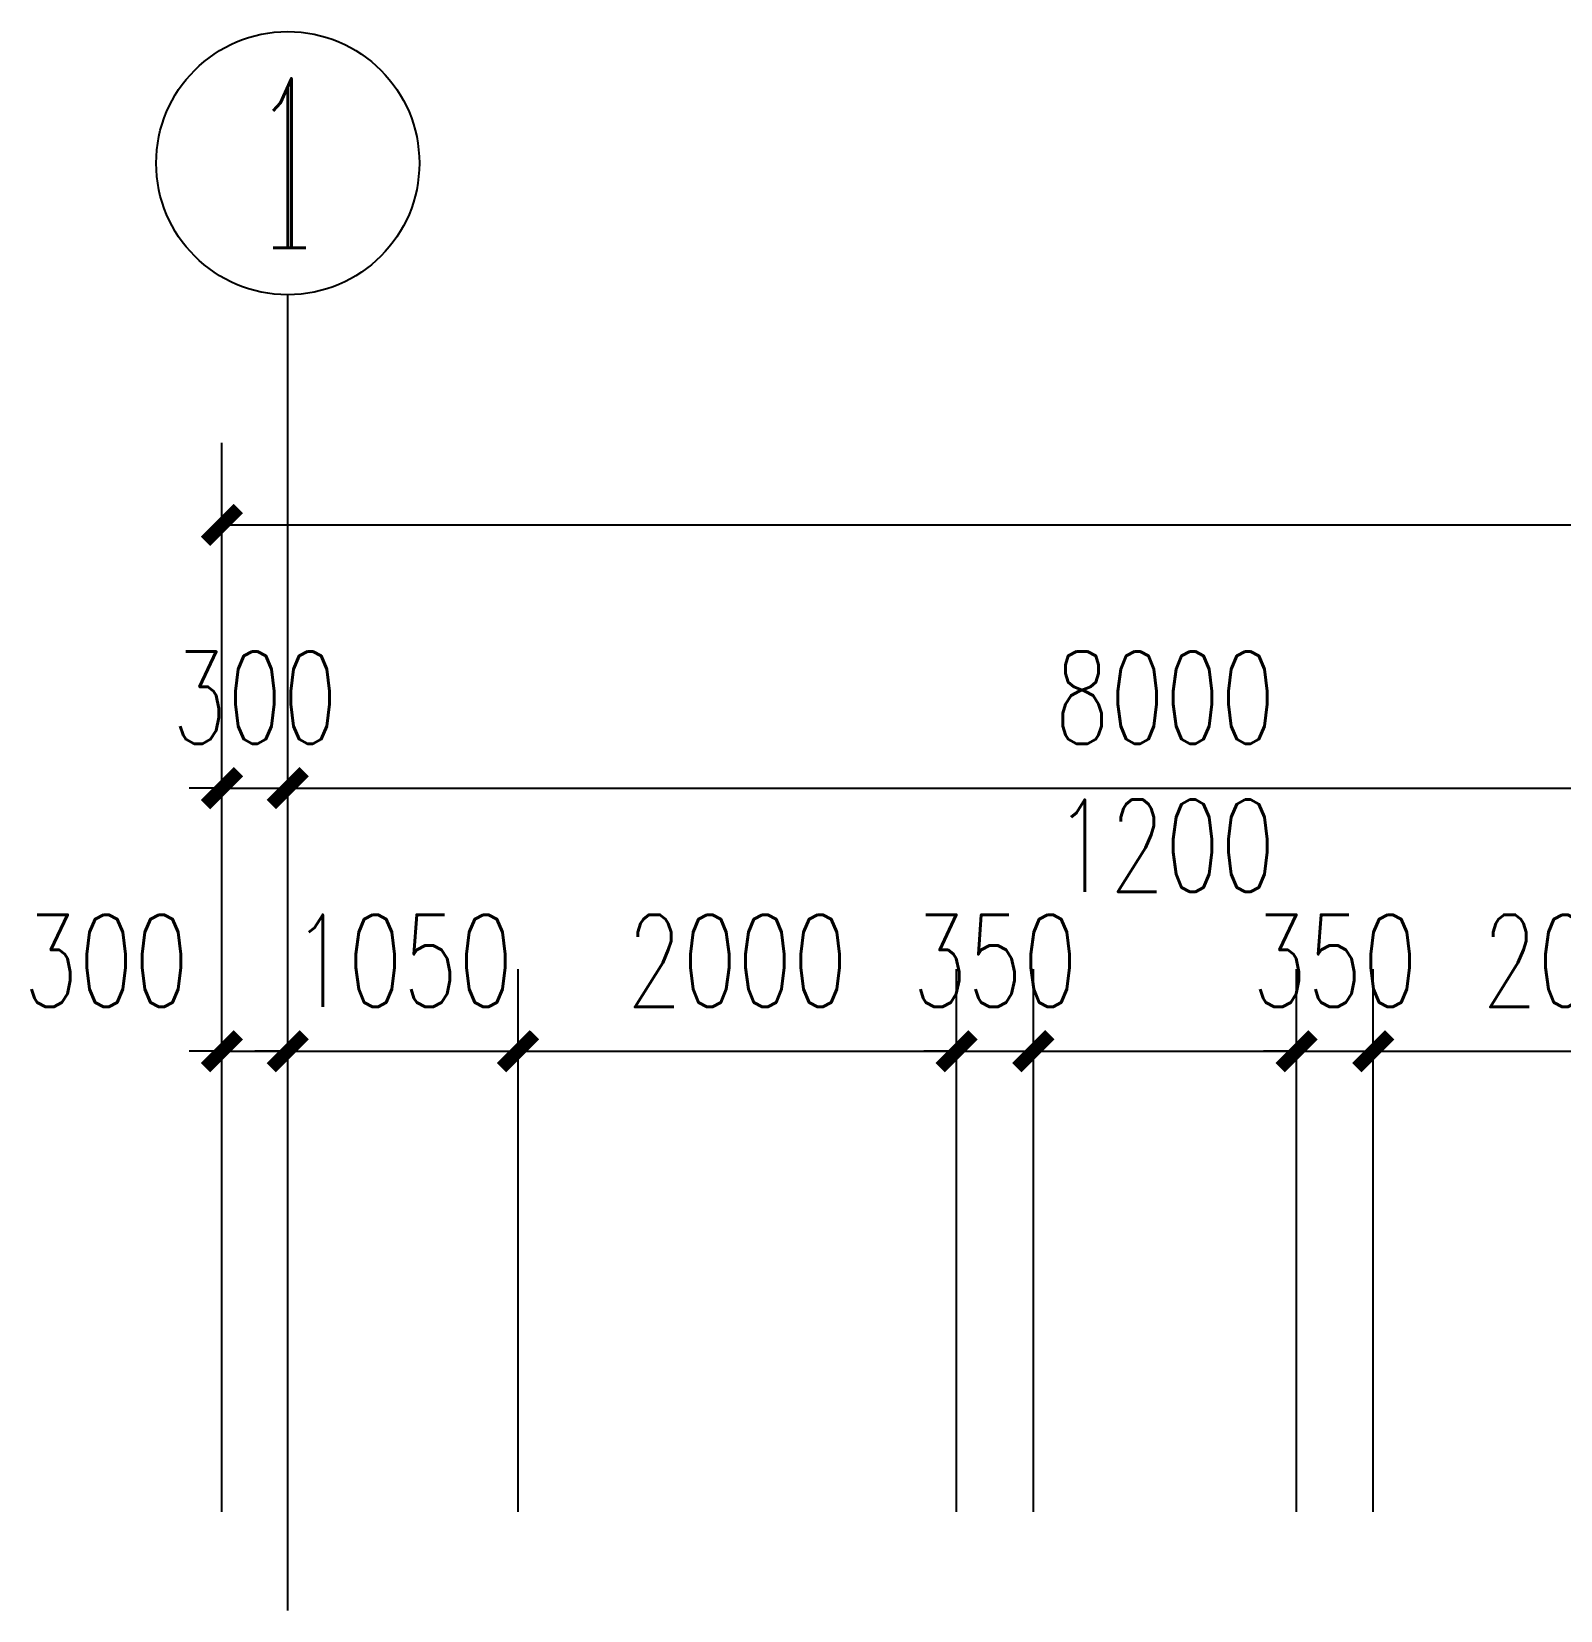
# Model space of a CAD drawing. Extents: x 0 to 2972856, y -1269770 to 0.
# Drawn here: x 2673988 to 2680959, y -1151346 to -1144146 of the extents above; entities that cross this region are included whole.
import ezdxf
from ezdxf.enums import TextEntityAlignment as Align

# ---------------------------------------------------------------- set-up
doc = ezdxf.new("R2010")
doc.units = 0
doc.header["$LTSCALE"] = 1000
doc.header["$PDSIZE"] = 50
doc.layers.add('1-建筑底图', color=8, linetype='Continuous')
doc.layers.add('AXIS_TEXT', color=7, linetype='Continuous')
doc.styles.add('_TCH_AXIS', font='COMPLEX', dxfattribs={"bigfont": 'GBCBIG'})
doc.styles.add('A_DIM_T3', font='SIMPLEX', dxfattribs={"width": 0.7, "bigfont": 'HZ'})
doc.styles.add('COMPLEX', font='COMPLEX')
doc.dimstyles.new('_TCH_ARCH&&150', dxfattribs={"dimtxt": 420, "dimasz": 150, "dimexe": 375, "dimexo": 450, "dimgap": 202.5, "dimtad": 1, "dimdec": 0, "dimzin": 0, "dimdsep": 46, "dimtxsty": 'A_DIM_T3', "dimblk": 'ARCHTICK', "dimcen": 0.09, "dimclrt": 7, "dimazin": 2, "dimtfac": 1, "dimtdec": 0, "dimtix": 1, "dimtmove": 2, "dimatfit": 3, "dimfxl": 150, "dimtolj": 1, "dimtzin": 0, "dimarcsym": 0})

# ---------------------------------------------------------------- blocks, each defined once
blk = doc.blocks.new('_ArchTick')
at = {"color": 0, "linetype": 'ByBlock', "const_width": 0.4}
blk.add_lwpolyline([(-0.5, -0.5), (0.5, 0.5)], dxfattribs=at)
blk = doc.blocks.new('*D1143')
at = {"layer": '1-建筑底图', "color": 0, "lineweight": -2, "transparency": 16777216}
for p, q in [((2060076.6, -1145125.4), (2060076.6, -1140250.4)), ((2167276.6, -1145125.4), (2167276.6, -1140250.4)), ((2060076.6, -1140625.4), (2167276.6, -1140625.4))]:
    blk.add_line(p, q, dxfattribs=at)
at = {"layer": 'Defpoints', "color": 0, "transparency": 16777216}
for p in [(2167276.6, -1140625.4), (2060076.6, -1145575.4), (2167276.6, -1145575.4)]:
    blk.add_point(p, dxfattribs=at)
at = {"layer": '1-建筑底图', "color": 0, "lineweight": -2, "transparency": 16777216, "xscale": 150, "yscale": 150, "zscale": 150, "rotation": 180}
blk.add_blockref('_ArchTick', (2060076.6, -1140625.4), dxfattribs=at)
at = {"layer": '1-建筑底图', "color": 0, "lineweight": -2, "transparency": 16777216, "xscale": 150, "yscale": 150, "zscale": 150}
blk.add_blockref('_ArchTick', (2167276.6, -1140625.4), dxfattribs=at)
at = {"layer": '1-建筑底图', "color": 7, "transparency": 16777216, "insert": (2113676.6, -1140212.9), "char_height": 420, "attachment_point": 5, "style": 'A_DIM_T3'}
blk.add_mtext('\\A1;107200', dxfattribs=at)
blk = doc.blocks.new('*D1144')
at = {"layer": '1-建筑底图', "color": 0, "lineweight": -2, "transparency": 16777216}
for p, q in [((2060076.6, -1145125.4), (2060076.6, -1141450.4)), ((2060376.6, -1145125.4), (2060376.6, -1141450.4)), ((2060076.6, -1141825.4), (2059926.6, -1141825.4)), ((2060076.6, -1141825.4), (2060376.6, -1141825.4)), ((2060376.6, -1141825.4), (2060526.6, -1141825.4))]:
    blk.add_line(p, q, dxfattribs=at)
at = {"layer": 'Defpoints', "color": 0, "transparency": 16777216}
for p in [(2060376.6, -1141825.4), (2060076.6, -1145575.4), (2060376.6, -1145575.4)]:
    blk.add_point(p, dxfattribs=at)
at = {"layer": '1-建筑底图', "color": 0, "lineweight": -2, "transparency": 16777216, "xscale": 150, "yscale": 150, "zscale": 150}
blk.add_blockref('_ArchTick', (2060076.6, -1141825.4), dxfattribs=at)
at = {"layer": '1-建筑底图', "color": 0, "lineweight": -2, "transparency": 16777216, "xscale": 150, "yscale": 150, "zscale": 150, "rotation": 180}
blk.add_blockref('_ArchTick', (2060376.6, -1141825.4), dxfattribs=at)
at = {"layer": '1-建筑底图', "color": 7, "transparency": 16777216, "insert": (2060226.6, -1141412.9), "char_height": 420, "attachment_point": 5, "style": 'A_DIM_T3'}
blk.add_mtext('\\A1;300', dxfattribs=at)
blk = doc.blocks.new('*D1145')
at = {"layer": '1-建筑底图', "color": 0, "lineweight": -2, "transparency": 16777216}
for p, q in [((2060376.6, -1145125.4), (2060376.6, -1141450.4)), ((2068376.6, -1145125.4), (2068376.6, -1141450.4)), ((2060376.6, -1141825.4), (2068376.6, -1141825.4))]:
    blk.add_line(p, q, dxfattribs=at)
at = {"layer": 'Defpoints', "color": 0, "transparency": 16777216}
for p in [(2068376.6, -1141825.4), (2060376.6, -1145575.4), (2068376.6, -1145575.4)]:
    blk.add_point(p, dxfattribs=at)
at = {"layer": '1-建筑底图', "color": 0, "lineweight": -2, "transparency": 16777216, "xscale": 150, "yscale": 150, "zscale": 150, "rotation": 180}
blk.add_blockref('_ArchTick', (2060376.6, -1141825.4), dxfattribs=at)
at = {"layer": '1-建筑底图', "color": 0, "lineweight": -2, "transparency": 16777216, "xscale": 150, "yscale": 150, "zscale": 150}
blk.add_blockref('_ArchTick', (2068376.6, -1141825.4), dxfattribs=at)
at = {"layer": '1-建筑底图', "color": 7, "transparency": 16777216, "insert": (2064376.6, -1141412.9), "char_height": 420, "attachment_point": 5, "style": 'A_DIM_T3'}
blk.add_mtext('\\A1;8000', dxfattribs=at)
blk = doc.blocks.new('*D1268')
at = {"layer": '1-建筑底图', "color": 0, "lineweight": -2, "transparency": 16777216}
for p, q in [((2065326.6, -1145125.4), (2065326.6, -1142650.4)), ((2067326.6, -1145125.4), (2067326.6, -1142650.4)), ((2065326.6, -1143025.4), (2067326.6, -1143025.4))]:
    blk.add_line(p, q, dxfattribs=at)
at = {"layer": 'Defpoints', "color": 0, "transparency": 16777216}
for p in [(2067326.6, -1143025.4), (2065326.6, -1145575.4), (2067326.6, -1145575.4)]:
    blk.add_point(p, dxfattribs=at)
at = {"layer": '1-建筑底图', "color": 0, "lineweight": -2, "transparency": 16777216, "xscale": 150, "yscale": 150, "zscale": 150, "rotation": 180}
blk.add_blockref('_ArchTick', (2065326.6, -1143025.4), dxfattribs=at)
at = {"layer": '1-建筑底图', "color": 0, "lineweight": -2, "transparency": 16777216, "xscale": 150, "yscale": 150, "zscale": 150}
blk.add_blockref('_ArchTick', (2067326.6, -1143025.4), dxfattribs=at)
at = {"layer": '1-建筑底图', "color": 7, "transparency": 16777216, "insert": (2066326.6, -1142612.9), "char_height": 420, "attachment_point": 5, "style": 'A_DIM_T3'}
blk.add_mtext('\\A1;2000', dxfattribs=at)
blk = doc.blocks.new('*D1269')
at = {"layer": '1-建筑底图', "color": 0, "lineweight": -2, "transparency": 16777216}
for p, q in [((2064976.6, -1145125.4), (2064976.6, -1142650.4)), ((2065326.6, -1145125.4), (2065326.6, -1142650.4)), ((2064976.6, -1143025.4), (2064826.6, -1143025.4)), ((2064976.6, -1143025.4), (2065326.6, -1143025.4)), ((2065326.6, -1143025.4), (2065476.6, -1143025.4))]:
    blk.add_line(p, q, dxfattribs=at)
at = {"layer": 'Defpoints', "color": 0, "transparency": 16777216}
for p in [(2065326.6, -1143025.4), (2064976.6, -1145575.4), (2065326.6, -1145575.4)]:
    blk.add_point(p, dxfattribs=at)
at = {"layer": '1-建筑底图', "color": 0, "lineweight": -2, "transparency": 16777216, "xscale": 150, "yscale": 150, "zscale": 150}
blk.add_blockref('_ArchTick', (2064976.6, -1143025.4), dxfattribs=at)
at = {"layer": '1-建筑底图', "color": 0, "lineweight": -2, "transparency": 16777216, "xscale": 150, "yscale": 150, "zscale": 150, "rotation": 180}
blk.add_blockref('_ArchTick', (2065326.6, -1143025.4), dxfattribs=at)
at = {"layer": '1-建筑底图', "color": 7, "transparency": 16777216, "insert": (2065151.6, -1142612.9), "char_height": 420, "attachment_point": 5, "style": 'A_DIM_T3'}
blk.add_mtext('\\A1;350', dxfattribs=at)
blk = doc.blocks.new('*D1270')
at = {"layer": '1-建筑底图', "color": 0, "lineweight": -2, "transparency": 16777216}
for p, q in [((2063776.6, -1145125.4), (2063776.6, -1142650.4)), ((2064976.6, -1145125.4), (2064976.6, -1142650.4)), ((2063776.6, -1143025.4), (2064976.6, -1143025.4))]:
    blk.add_line(p, q, dxfattribs=at)
at = {"layer": 'Defpoints', "color": 0, "transparency": 16777216}
for p in [(2064976.6, -1143025.4), (2063776.6, -1145575.4), (2064976.6, -1145575.4)]:
    blk.add_point(p, dxfattribs=at)
at = {"layer": '1-建筑底图', "color": 0, "lineweight": -2, "transparency": 16777216, "xscale": 150, "yscale": 150, "zscale": 150, "rotation": 180}
blk.add_blockref('_ArchTick', (2063776.6, -1143025.4), dxfattribs=at)
at = {"layer": '1-建筑底图', "color": 0, "lineweight": -2, "transparency": 16777216, "xscale": 150, "yscale": 150, "zscale": 150}
blk.add_blockref('_ArchTick', (2064976.6, -1143025.4), dxfattribs=at)
at = {"layer": '1-建筑底图', "color": 7, "transparency": 16777216, "insert": (2064376.6, -1142087.9), "char_height": 420, "attachment_point": 5, "style": 'A_DIM_T3'}
blk.add_mtext('\\A1;1200', dxfattribs=at)
blk = doc.blocks.new('*D1271')
at = {"layer": '1-建筑底图', "color": 0, "lineweight": -2, "transparency": 16777216}
for p, q in [((2063426.6, -1145125.4), (2063426.6, -1142650.4)), ((2063776.6, -1145125.4), (2063776.6, -1142650.4)), ((2063426.6, -1143025.4), (2063276.6, -1143025.4)), ((2063426.6, -1143025.4), (2063776.6, -1143025.4)), ((2063776.6, -1143025.4), (2063926.6, -1143025.4))]:
    blk.add_line(p, q, dxfattribs=at)
at = {"layer": 'Defpoints', "color": 0, "transparency": 16777216}
for p in [(2063776.6, -1143025.4), (2063426.6, -1145575.4), (2063776.6, -1145575.4)]:
    blk.add_point(p, dxfattribs=at)
at = {"layer": '1-建筑底图', "color": 0, "lineweight": -2, "transparency": 16777216, "xscale": 150, "yscale": 150, "zscale": 150}
blk.add_blockref('_ArchTick', (2063426.6, -1143025.4), dxfattribs=at)
at = {"layer": '1-建筑底图', "color": 0, "lineweight": -2, "transparency": 16777216, "xscale": 150, "yscale": 150, "zscale": 150, "rotation": 180}
blk.add_blockref('_ArchTick', (2063776.6, -1143025.4), dxfattribs=at)
at = {"layer": '1-建筑底图', "color": 7, "transparency": 16777216, "insert": (2063601.6, -1142612.9), "char_height": 420, "attachment_point": 5, "style": 'A_DIM_T3'}
blk.add_mtext('\\A1;350', dxfattribs=at)
blk = doc.blocks.new('*D1272')
at = {"layer": '1-建筑底图', "color": 0, "lineweight": -2, "transparency": 16777216}
for p, q in [((2061426.6, -1145125.4), (2061426.6, -1142650.4)), ((2063426.6, -1145125.4), (2063426.6, -1142650.4)), ((2061426.6, -1143025.4), (2063426.6, -1143025.4))]:
    blk.add_line(p, q, dxfattribs=at)
at = {"layer": 'Defpoints', "color": 0, "transparency": 16777216}
for p in [(2063426.6, -1143025.4), (2061426.6, -1145575.4), (2063426.6, -1145575.4)]:
    blk.add_point(p, dxfattribs=at)
at = {"layer": '1-建筑底图', "color": 0, "lineweight": -2, "transparency": 16777216, "xscale": 150, "yscale": 150, "zscale": 150, "rotation": 180}
blk.add_blockref('_ArchTick', (2061426.6, -1143025.4), dxfattribs=at)
at = {"layer": '1-建筑底图', "color": 0, "lineweight": -2, "transparency": 16777216, "xscale": 150, "yscale": 150, "zscale": 150}
blk.add_blockref('_ArchTick', (2063426.6, -1143025.4), dxfattribs=at)
at = {"layer": '1-建筑底图', "color": 7, "transparency": 16777216, "insert": (2062426.6, -1142612.9), "char_height": 420, "attachment_point": 5, "style": 'A_DIM_T3'}
blk.add_mtext('\\A1;2000', dxfattribs=at)
blk = doc.blocks.new('*D1273')
at = {"layer": '1-建筑底图', "color": 0, "lineweight": -2, "transparency": 16777216}
for p, q in [((2060376.6, -1145125.4), (2060376.6, -1142650.4)), ((2061426.6, -1145125.4), (2061426.6, -1142650.4)), ((2060376.6, -1143025.4), (2060226.6, -1143025.4)), ((2060376.6, -1143025.4), (2061426.6, -1143025.4)), ((2061426.6, -1143025.4), (2061576.6, -1143025.4))]:
    blk.add_line(p, q, dxfattribs=at)
at = {"layer": 'Defpoints', "color": 0, "transparency": 16777216}
for p in [(2061426.6, -1143025.4), (2060376.6, -1145575.4), (2061426.6, -1145575.4)]:
    blk.add_point(p, dxfattribs=at)
at = {"layer": '1-建筑底图', "color": 0, "lineweight": -2, "transparency": 16777216, "xscale": 150, "yscale": 150, "zscale": 150}
blk.add_blockref('_ArchTick', (2060376.6, -1143025.4), dxfattribs=at)
at = {"layer": '1-建筑底图', "color": 0, "lineweight": -2, "transparency": 16777216, "xscale": 150, "yscale": 150, "zscale": 150, "rotation": 180}
blk.add_blockref('_ArchTick', (2061426.6, -1143025.4), dxfattribs=at)
at = {"layer": '1-建筑底图', "color": 7, "transparency": 16777216, "insert": (2060901.6, -1142612.9), "char_height": 420, "attachment_point": 5, "style": 'A_DIM_T3'}
blk.add_mtext('\\A1;1050', dxfattribs=at)
blk = doc.blocks.new('*D1274')
at = {"layer": '1-建筑底图', "color": 0, "lineweight": -2, "transparency": 16777216}
for p, q in [((2060076.6, -1145125.4), (2060076.6, -1142650.4)), ((2060376.6, -1145125.4), (2060376.6, -1142650.4)), ((2060076.6, -1143025.4), (2059926.6, -1143025.4)), ((2060076.6, -1143025.4), (2060376.6, -1143025.4)), ((2060376.6, -1143025.4), (2060526.6, -1143025.4))]:
    blk.add_line(p, q, dxfattribs=at)
at = {"layer": 'Defpoints', "color": 0, "transparency": 16777216}
for p in [(2060376.6, -1143025.4), (2060076.6, -1145575.4), (2060376.6, -1145575.4)]:
    blk.add_point(p, dxfattribs=at)
at = {"layer": '1-建筑底图', "color": 0, "lineweight": -2, "transparency": 16777216, "xscale": 150, "yscale": 150, "zscale": 150}
blk.add_blockref('_ArchTick', (2060076.6, -1143025.4), dxfattribs=at)
at = {"layer": '1-建筑底图', "color": 0, "lineweight": -2, "transparency": 16777216, "xscale": 150, "yscale": 150, "zscale": 150, "rotation": 180}
blk.add_blockref('_ArchTick', (2060376.6, -1143025.4), dxfattribs=at)
at = {"layer": '1-建筑底图', "color": 7, "transparency": 16777216, "insert": (2059548.6, -1142612.9), "char_height": 420, "attachment_point": 5, "style": 'A_DIM_T3'}
blk.add_mtext('\\A1;300', dxfattribs=at)
blk = doc.blocks.new('*D1450')
at = {"layer": '1-建筑底图', "color": 0, "lineweight": -2, "transparency": 16777216}
for p, q in [((2060076.6, -1145125.4), (2060076.6, -1140250.4)), ((2167276.6, -1145125.4), (2167276.6, -1140250.4)), ((2060076.6, -1140625.4), (2167276.6, -1140625.4))]:
    blk.add_line(p, q, dxfattribs=at)
at = {"layer": 'Defpoints', "color": 0, "transparency": 16777216}
for p in [(2167276.6, -1140625.4), (2060076.6, -1145575.4), (2167276.6, -1145575.4)]:
    blk.add_point(p, dxfattribs=at)
at = {"layer": '1-建筑底图', "color": 0, "lineweight": -2, "transparency": 16777216, "xscale": 150, "yscale": 150, "zscale": 150, "rotation": 180}
blk.add_blockref('_ArchTick', (2060076.6, -1140625.4), dxfattribs=at)
at = {"layer": '1-建筑底图', "color": 0, "lineweight": -2, "transparency": 16777216, "xscale": 150, "yscale": 150, "zscale": 150}
blk.add_blockref('_ArchTick', (2167276.6, -1140625.4), dxfattribs=at)
at = {"layer": '1-建筑底图', "color": 7, "transparency": 16777216, "insert": (2113676.6, -1140212.9), "char_height": 420, "attachment_point": 5, "style": 'A_DIM_T3'}
blk.add_mtext('\\A1;107200', dxfattribs=at)
blk = doc.blocks.new('*D1451')
at = {"layer": '1-建筑底图', "color": 0, "lineweight": -2, "transparency": 16777216}
for p, q in [((2060076.6, -1145125.4), (2060076.6, -1141450.4)), ((2060376.6, -1145125.4), (2060376.6, -1141450.4)), ((2060076.6, -1141825.4), (2059926.6, -1141825.4)), ((2060076.6, -1141825.4), (2060376.6, -1141825.4)), ((2060376.6, -1141825.4), (2060526.6, -1141825.4))]:
    blk.add_line(p, q, dxfattribs=at)
at = {"layer": 'Defpoints', "color": 0, "transparency": 16777216}
for p in [(2060376.6, -1141825.4), (2060076.6, -1145575.4), (2060376.6, -1145575.4)]:
    blk.add_point(p, dxfattribs=at)
at = {"layer": '1-建筑底图', "color": 0, "lineweight": -2, "transparency": 16777216, "xscale": 150, "yscale": 150, "zscale": 150}
blk.add_blockref('_ArchTick', (2060076.6, -1141825.4), dxfattribs=at)
at = {"layer": '1-建筑底图', "color": 0, "lineweight": -2, "transparency": 16777216, "xscale": 150, "yscale": 150, "zscale": 150, "rotation": 180}
blk.add_blockref('_ArchTick', (2060376.6, -1141825.4), dxfattribs=at)
at = {"layer": '1-建筑底图', "color": 7, "transparency": 16777216, "insert": (2060226.6, -1141412.9), "char_height": 420, "attachment_point": 5, "style": 'A_DIM_T3'}
blk.add_mtext('\\A1;300', dxfattribs=at)
blk = doc.blocks.new('*D1452')
at = {"layer": '1-建筑底图', "color": 0, "lineweight": -2, "transparency": 16777216}
for p, q in [((2060376.6, -1145125.4), (2060376.6, -1141450.4)), ((2068376.6, -1145125.4), (2068376.6, -1141450.4)), ((2060376.6, -1141825.4), (2068376.6, -1141825.4))]:
    blk.add_line(p, q, dxfattribs=at)
at = {"layer": 'Defpoints', "color": 0, "transparency": 16777216}
for p in [(2068376.6, -1141825.4), (2060376.6, -1145575.4), (2068376.6, -1145575.4)]:
    blk.add_point(p, dxfattribs=at)
at = {"layer": '1-建筑底图', "color": 0, "lineweight": -2, "transparency": 16777216, "xscale": 150, "yscale": 150, "zscale": 150, "rotation": 180}
blk.add_blockref('_ArchTick', (2060376.6, -1141825.4), dxfattribs=at)
at = {"layer": '1-建筑底图', "color": 0, "lineweight": -2, "transparency": 16777216, "xscale": 150, "yscale": 150, "zscale": 150}
blk.add_blockref('_ArchTick', (2068376.6, -1141825.4), dxfattribs=at)
at = {"layer": '1-建筑底图', "color": 7, "transparency": 16777216, "insert": (2064376.6, -1141412.9), "char_height": 420, "attachment_point": 5, "style": 'A_DIM_T3'}
blk.add_mtext('\\A1;8000', dxfattribs=at)
blk = doc.blocks.new('*D1575')
at = {"layer": '1-建筑底图', "color": 0, "lineweight": -2, "transparency": 16777216}
for p, q in [((2065326.6, -1145125.4), (2065326.6, -1142650.4)), ((2067326.6, -1145125.4), (2067326.6, -1142650.4)), ((2065326.6, -1143025.4), (2067326.6, -1143025.4))]:
    blk.add_line(p, q, dxfattribs=at)
at = {"layer": 'Defpoints', "color": 0, "transparency": 16777216}
for p in [(2067326.6, -1143025.4), (2065326.6, -1145575.4), (2067326.6, -1145575.4)]:
    blk.add_point(p, dxfattribs=at)
at = {"layer": '1-建筑底图', "color": 0, "lineweight": -2, "transparency": 16777216, "xscale": 150, "yscale": 150, "zscale": 150, "rotation": 180}
blk.add_blockref('_ArchTick', (2065326.6, -1143025.4), dxfattribs=at)
at = {"layer": '1-建筑底图', "color": 0, "lineweight": -2, "transparency": 16777216, "xscale": 150, "yscale": 150, "zscale": 150}
blk.add_blockref('_ArchTick', (2067326.6, -1143025.4), dxfattribs=at)
at = {"layer": '1-建筑底图', "color": 7, "transparency": 16777216, "insert": (2066326.6, -1142612.9), "char_height": 420, "attachment_point": 5, "style": 'A_DIM_T3'}
blk.add_mtext('\\A1;2000', dxfattribs=at)
blk = doc.blocks.new('*D1576')
at = {"layer": '1-建筑底图', "color": 0, "lineweight": -2, "transparency": 16777216}
for p, q in [((2064976.6, -1145125.4), (2064976.6, -1142650.4)), ((2065326.6, -1145125.4), (2065326.6, -1142650.4)), ((2064976.6, -1143025.4), (2064826.6, -1143025.4)), ((2064976.6, -1143025.4), (2065326.6, -1143025.4)), ((2065326.6, -1143025.4), (2065476.6, -1143025.4))]:
    blk.add_line(p, q, dxfattribs=at)
at = {"layer": 'Defpoints', "color": 0, "transparency": 16777216}
for p in [(2065326.6, -1143025.4), (2064976.6, -1145575.4), (2065326.6, -1145575.4)]:
    blk.add_point(p, dxfattribs=at)
at = {"layer": '1-建筑底图', "color": 0, "lineweight": -2, "transparency": 16777216, "xscale": 150, "yscale": 150, "zscale": 150}
blk.add_blockref('_ArchTick', (2064976.6, -1143025.4), dxfattribs=at)
at = {"layer": '1-建筑底图', "color": 0, "lineweight": -2, "transparency": 16777216, "xscale": 150, "yscale": 150, "zscale": 150, "rotation": 180}
blk.add_blockref('_ArchTick', (2065326.6, -1143025.4), dxfattribs=at)
at = {"layer": '1-建筑底图', "color": 7, "transparency": 16777216, "insert": (2065151.6, -1142612.9), "char_height": 420, "attachment_point": 5, "style": 'A_DIM_T3'}
blk.add_mtext('\\A1;350', dxfattribs=at)
blk = doc.blocks.new('*D1577')
at = {"layer": '1-建筑底图', "color": 0, "lineweight": -2, "transparency": 16777216}
for p, q in [((2063776.6, -1145125.4), (2063776.6, -1142650.4)), ((2064976.6, -1145125.4), (2064976.6, -1142650.4)), ((2063776.6, -1143025.4), (2064976.6, -1143025.4))]:
    blk.add_line(p, q, dxfattribs=at)
at = {"layer": 'Defpoints', "color": 0, "transparency": 16777216}
for p in [(2064976.6, -1143025.4), (2063776.6, -1145575.4), (2064976.6, -1145575.4)]:
    blk.add_point(p, dxfattribs=at)
at = {"layer": '1-建筑底图', "color": 0, "lineweight": -2, "transparency": 16777216, "xscale": 150, "yscale": 150, "zscale": 150, "rotation": 180}
blk.add_blockref('_ArchTick', (2063776.6, -1143025.4), dxfattribs=at)
at = {"layer": '1-建筑底图', "color": 0, "lineweight": -2, "transparency": 16777216, "xscale": 150, "yscale": 150, "zscale": 150}
blk.add_blockref('_ArchTick', (2064976.6, -1143025.4), dxfattribs=at)
at = {"layer": '1-建筑底图', "color": 7, "transparency": 16777216, "insert": (2064376.6, -1142087.9), "char_height": 420, "attachment_point": 5, "style": 'A_DIM_T3'}
blk.add_mtext('\\A1;1200', dxfattribs=at)
blk = doc.blocks.new('*D1578')
at = {"layer": '1-建筑底图', "color": 0, "lineweight": -2, "transparency": 16777216}
for p, q in [((2063426.6, -1145125.4), (2063426.6, -1142650.4)), ((2063776.6, -1145125.4), (2063776.6, -1142650.4)), ((2063426.6, -1143025.4), (2063276.6, -1143025.4)), ((2063426.6, -1143025.4), (2063776.6, -1143025.4)), ((2063776.6, -1143025.4), (2063926.6, -1143025.4))]:
    blk.add_line(p, q, dxfattribs=at)
at = {"layer": 'Defpoints', "color": 0, "transparency": 16777216}
for p in [(2063776.6, -1143025.4), (2063426.6, -1145575.4), (2063776.6, -1145575.4)]:
    blk.add_point(p, dxfattribs=at)
at = {"layer": '1-建筑底图', "color": 0, "lineweight": -2, "transparency": 16777216, "xscale": 150, "yscale": 150, "zscale": 150}
blk.add_blockref('_ArchTick', (2063426.6, -1143025.4), dxfattribs=at)
at = {"layer": '1-建筑底图', "color": 0, "lineweight": -2, "transparency": 16777216, "xscale": 150, "yscale": 150, "zscale": 150, "rotation": 180}
blk.add_blockref('_ArchTick', (2063776.6, -1143025.4), dxfattribs=at)
at = {"layer": '1-建筑底图', "color": 7, "transparency": 16777216, "insert": (2063601.6, -1142612.9), "char_height": 420, "attachment_point": 5, "style": 'A_DIM_T3'}
blk.add_mtext('\\A1;350', dxfattribs=at)
blk = doc.blocks.new('*D1579')
at = {"layer": '1-建筑底图', "color": 0, "lineweight": -2, "transparency": 16777216}
for p, q in [((2061426.6, -1145125.4), (2061426.6, -1142650.4)), ((2063426.6, -1145125.4), (2063426.6, -1142650.4)), ((2061426.6, -1143025.4), (2063426.6, -1143025.4))]:
    blk.add_line(p, q, dxfattribs=at)
at = {"layer": 'Defpoints', "color": 0, "transparency": 16777216}
for p in [(2063426.6, -1143025.4), (2061426.6, -1145575.4), (2063426.6, -1145575.4)]:
    blk.add_point(p, dxfattribs=at)
at = {"layer": '1-建筑底图', "color": 0, "lineweight": -2, "transparency": 16777216, "xscale": 150, "yscale": 150, "zscale": 150, "rotation": 180}
blk.add_blockref('_ArchTick', (2061426.6, -1143025.4), dxfattribs=at)
at = {"layer": '1-建筑底图', "color": 0, "lineweight": -2, "transparency": 16777216, "xscale": 150, "yscale": 150, "zscale": 150}
blk.add_blockref('_ArchTick', (2063426.6, -1143025.4), dxfattribs=at)
at = {"layer": '1-建筑底图', "color": 7, "transparency": 16777216, "insert": (2062426.6, -1142612.9), "char_height": 420, "attachment_point": 5, "style": 'A_DIM_T3'}
blk.add_mtext('\\A1;2000', dxfattribs=at)
blk = doc.blocks.new('*D1580')
at = {"layer": '1-建筑底图', "color": 0, "lineweight": -2, "transparency": 16777216}
for p, q in [((2060376.6, -1145125.4), (2060376.6, -1142650.4)), ((2061426.6, -1145125.4), (2061426.6, -1142650.4)), ((2060376.6, -1143025.4), (2060226.6, -1143025.4)), ((2060376.6, -1143025.4), (2061426.6, -1143025.4)), ((2061426.6, -1143025.4), (2061576.6, -1143025.4))]:
    blk.add_line(p, q, dxfattribs=at)
at = {"layer": 'Defpoints', "color": 0, "transparency": 16777216}
for p in [(2061426.6, -1143025.4), (2060376.6, -1145575.4), (2061426.6, -1145575.4)]:
    blk.add_point(p, dxfattribs=at)
at = {"layer": '1-建筑底图', "color": 0, "lineweight": -2, "transparency": 16777216, "xscale": 150, "yscale": 150, "zscale": 150}
blk.add_blockref('_ArchTick', (2060376.6, -1143025.4), dxfattribs=at)
at = {"layer": '1-建筑底图', "color": 0, "lineweight": -2, "transparency": 16777216, "xscale": 150, "yscale": 150, "zscale": 150, "rotation": 180}
blk.add_blockref('_ArchTick', (2061426.6, -1143025.4), dxfattribs=at)
at = {"layer": '1-建筑底图', "color": 7, "transparency": 16777216, "insert": (2060901.6, -1142612.9), "char_height": 420, "attachment_point": 5, "style": 'A_DIM_T3'}
blk.add_mtext('\\A1;1050', dxfattribs=at)
blk = doc.blocks.new('*D1581')
at = {"layer": '1-建筑底图', "color": 0, "lineweight": -2, "transparency": 16777216}
for p, q in [((2060076.6, -1145125.4), (2060076.6, -1142650.4)), ((2060376.6, -1145125.4), (2060376.6, -1142650.4)), ((2060076.6, -1143025.4), (2059926.6, -1143025.4)), ((2060076.6, -1143025.4), (2060376.6, -1143025.4)), ((2060376.6, -1143025.4), (2060526.6, -1143025.4))]:
    blk.add_line(p, q, dxfattribs=at)
at = {"layer": 'Defpoints', "color": 0, "transparency": 16777216}
for p in [(2060376.6, -1143025.4), (2060076.6, -1145575.4), (2060376.6, -1145575.4)]:
    blk.add_point(p, dxfattribs=at)
at = {"layer": '1-建筑底图', "color": 0, "lineweight": -2, "transparency": 16777216, "xscale": 150, "yscale": 150, "zscale": 150}
blk.add_blockref('_ArchTick', (2060076.6, -1143025.4), dxfattribs=at)
at = {"layer": '1-建筑底图', "color": 0, "lineweight": -2, "transparency": 16777216, "xscale": 150, "yscale": 150, "zscale": 150, "rotation": 180}
blk.add_blockref('_ArchTick', (2060376.6, -1143025.4), dxfattribs=at)
at = {"layer": '1-建筑底图', "color": 7, "transparency": 16777216, "insert": (2059548.6, -1142612.9), "char_height": 420, "attachment_point": 5, "style": 'A_DIM_T3'}
blk.add_mtext('\\A1;300', dxfattribs=at)
blk = doc.blocks.new('_AXISO')
blk.add_circle((0, 0), 0.5)
at = {"layer": 'AXIS_TEXT', "style": 'COMPLEX', "width": 1.041667}
blk.add_attdef('A', text='', height=0.56, dxfattribs=at).set_placement((-0.25, -0.28), (0.25, -0.28), align=Align.FIT)
blk = doc.blocks.new('*D1757')
at = {"layer": '1-建筑底图', "color": 0, "lineweight": -2, "transparency": 16777216}
for p, q in [((2060076.6, -1145125.4), (2060076.6, -1140250.4)), ((2167276.6, -1145125.4), (2167276.6, -1140250.4)), ((2060076.6, -1140625.4), (2167276.6, -1140625.4))]:
    blk.add_line(p, q, dxfattribs=at)
at = {"layer": 'Defpoints', "color": 0, "transparency": 16777216}
for p in [(2167276.6, -1140625.4), (2060076.6, -1145575.4), (2167276.6, -1145575.4)]:
    blk.add_point(p, dxfattribs=at)
at = {"layer": '1-建筑底图', "color": 0, "lineweight": -2, "transparency": 16777216, "xscale": 150, "yscale": 150, "zscale": 150, "rotation": 180}
blk.add_blockref('_ArchTick', (2060076.6, -1140625.4), dxfattribs=at)
at = {"layer": '1-建筑底图', "color": 0, "lineweight": -2, "transparency": 16777216, "xscale": 150, "yscale": 150, "zscale": 150}
blk.add_blockref('_ArchTick', (2167276.6, -1140625.4), dxfattribs=at)
at = {"layer": '1-建筑底图', "color": 7, "transparency": 16777216, "insert": (2113676.6, -1140212.9), "char_height": 420, "attachment_point": 5, "style": 'A_DIM_T3'}
blk.add_mtext('\\A1;107200', dxfattribs=at)
blk = doc.blocks.new('*D1758')
at = {"layer": '1-建筑底图', "color": 0, "lineweight": -2, "transparency": 16777216}
for p, q in [((2060076.6, -1145125.4), (2060076.6, -1141450.4)), ((2060376.6, -1145125.4), (2060376.6, -1141450.4)), ((2060076.6, -1141825.4), (2059926.6, -1141825.4)), ((2060076.6, -1141825.4), (2060376.6, -1141825.4)), ((2060376.6, -1141825.4), (2060526.6, -1141825.4))]:
    blk.add_line(p, q, dxfattribs=at)
at = {"layer": 'Defpoints', "color": 0, "transparency": 16777216}
for p in [(2060376.6, -1141825.4), (2060076.6, -1145575.4), (2060376.6, -1145575.4)]:
    blk.add_point(p, dxfattribs=at)
at = {"layer": '1-建筑底图', "color": 0, "lineweight": -2, "transparency": 16777216, "xscale": 150, "yscale": 150, "zscale": 150}
blk.add_blockref('_ArchTick', (2060076.6, -1141825.4), dxfattribs=at)
at = {"layer": '1-建筑底图', "color": 0, "lineweight": -2, "transparency": 16777216, "xscale": 150, "yscale": 150, "zscale": 150, "rotation": 180}
blk.add_blockref('_ArchTick', (2060376.6, -1141825.4), dxfattribs=at)
at = {"layer": '1-建筑底图', "color": 7, "transparency": 16777216, "insert": (2060226.6, -1141412.9), "char_height": 420, "attachment_point": 5, "style": 'A_DIM_T3'}
blk.add_mtext('\\A1;300', dxfattribs=at)
blk = doc.blocks.new('*D1759')
at = {"layer": '1-建筑底图', "color": 0, "lineweight": -2, "transparency": 16777216}
for p, q in [((2060376.6, -1145125.4), (2060376.6, -1141450.4)), ((2068376.6, -1145125.4), (2068376.6, -1141450.4)), ((2060376.6, -1141825.4), (2068376.6, -1141825.4))]:
    blk.add_line(p, q, dxfattribs=at)
at = {"layer": 'Defpoints', "color": 0, "transparency": 16777216}
for p in [(2068376.6, -1141825.4), (2060376.6, -1145575.4), (2068376.6, -1145575.4)]:
    blk.add_point(p, dxfattribs=at)
at = {"layer": '1-建筑底图', "color": 0, "lineweight": -2, "transparency": 16777216, "xscale": 150, "yscale": 150, "zscale": 150, "rotation": 180}
blk.add_blockref('_ArchTick', (2060376.6, -1141825.4), dxfattribs=at)
at = {"layer": '1-建筑底图', "color": 0, "lineweight": -2, "transparency": 16777216, "xscale": 150, "yscale": 150, "zscale": 150}
blk.add_blockref('_ArchTick', (2068376.6, -1141825.4), dxfattribs=at)
at = {"layer": '1-建筑底图', "color": 7, "transparency": 16777216, "insert": (2064376.6, -1141412.9), "char_height": 420, "attachment_point": 5, "style": 'A_DIM_T3'}
blk.add_mtext('\\A1;8000', dxfattribs=at)
blk = doc.blocks.new('*D1882')
at = {"layer": '1-建筑底图', "color": 0, "lineweight": -2, "transparency": 16777216}
for p, q in [((2065326.6, -1145125.4), (2065326.6, -1142650.4)), ((2067326.6, -1145125.4), (2067326.6, -1142650.4)), ((2065326.6, -1143025.4), (2067326.6, -1143025.4))]:
    blk.add_line(p, q, dxfattribs=at)
at = {"layer": 'Defpoints', "color": 0, "transparency": 16777216}
for p in [(2067326.6, -1143025.4), (2065326.6, -1145575.4), (2067326.6, -1145575.4)]:
    blk.add_point(p, dxfattribs=at)
at = {"layer": '1-建筑底图', "color": 0, "lineweight": -2, "transparency": 16777216, "xscale": 150, "yscale": 150, "zscale": 150, "rotation": 180}
blk.add_blockref('_ArchTick', (2065326.6, -1143025.4), dxfattribs=at)
at = {"layer": '1-建筑底图', "color": 0, "lineweight": -2, "transparency": 16777216, "xscale": 150, "yscale": 150, "zscale": 150}
blk.add_blockref('_ArchTick', (2067326.6, -1143025.4), dxfattribs=at)
at = {"layer": '1-建筑底图', "color": 7, "transparency": 16777216, "insert": (2066326.6, -1142612.9), "char_height": 420, "attachment_point": 5, "style": 'A_DIM_T3'}
blk.add_mtext('\\A1;2000', dxfattribs=at)
blk = doc.blocks.new('*D1883')
at = {"layer": '1-建筑底图', "color": 0, "lineweight": -2, "transparency": 16777216}
for p, q in [((2064976.6, -1145125.4), (2064976.6, -1142650.4)), ((2065326.6, -1145125.4), (2065326.6, -1142650.4)), ((2064976.6, -1143025.4), (2064826.6, -1143025.4)), ((2064976.6, -1143025.4), (2065326.6, -1143025.4)), ((2065326.6, -1143025.4), (2065476.6, -1143025.4))]:
    blk.add_line(p, q, dxfattribs=at)
at = {"layer": 'Defpoints', "color": 0, "transparency": 16777216}
for p in [(2065326.6, -1143025.4), (2064976.6, -1145575.4), (2065326.6, -1145575.4)]:
    blk.add_point(p, dxfattribs=at)
at = {"layer": '1-建筑底图', "color": 0, "lineweight": -2, "transparency": 16777216, "xscale": 150, "yscale": 150, "zscale": 150}
blk.add_blockref('_ArchTick', (2064976.6, -1143025.4), dxfattribs=at)
at = {"layer": '1-建筑底图', "color": 0, "lineweight": -2, "transparency": 16777216, "xscale": 150, "yscale": 150, "zscale": 150, "rotation": 180}
blk.add_blockref('_ArchTick', (2065326.6, -1143025.4), dxfattribs=at)
at = {"layer": '1-建筑底图', "color": 7, "transparency": 16777216, "insert": (2065151.6, -1142612.9), "char_height": 420, "attachment_point": 5, "style": 'A_DIM_T3'}
blk.add_mtext('\\A1;350', dxfattribs=at)
blk = doc.blocks.new('*D1884')
at = {"layer": '1-建筑底图', "color": 0, "lineweight": -2, "transparency": 16777216}
for p, q in [((2063776.6, -1145125.4), (2063776.6, -1142650.4)), ((2064976.6, -1145125.4), (2064976.6, -1142650.4)), ((2063776.6, -1143025.4), (2064976.6, -1143025.4))]:
    blk.add_line(p, q, dxfattribs=at)
at = {"layer": 'Defpoints', "color": 0, "transparency": 16777216}
for p in [(2064976.6, -1143025.4), (2063776.6, -1145575.4), (2064976.6, -1145575.4)]:
    blk.add_point(p, dxfattribs=at)
at = {"layer": '1-建筑底图', "color": 0, "lineweight": -2, "transparency": 16777216, "xscale": 150, "yscale": 150, "zscale": 150, "rotation": 180}
blk.add_blockref('_ArchTick', (2063776.6, -1143025.4), dxfattribs=at)
at = {"layer": '1-建筑底图', "color": 0, "lineweight": -2, "transparency": 16777216, "xscale": 150, "yscale": 150, "zscale": 150}
blk.add_blockref('_ArchTick', (2064976.6, -1143025.4), dxfattribs=at)
at = {"layer": '1-建筑底图', "color": 7, "transparency": 16777216, "insert": (2064376.6, -1142087.9), "char_height": 420, "attachment_point": 5, "style": 'A_DIM_T3'}
blk.add_mtext('\\A1;1200', dxfattribs=at)
blk = doc.blocks.new('*D1885')
at = {"layer": '1-建筑底图', "color": 0, "lineweight": -2, "transparency": 16777216}
for p, q in [((2063426.6, -1145125.4), (2063426.6, -1142650.4)), ((2063776.6, -1145125.4), (2063776.6, -1142650.4)), ((2063426.6, -1143025.4), (2063276.6, -1143025.4)), ((2063426.6, -1143025.4), (2063776.6, -1143025.4)), ((2063776.6, -1143025.4), (2063926.6, -1143025.4))]:
    blk.add_line(p, q, dxfattribs=at)
at = {"layer": 'Defpoints', "color": 0, "transparency": 16777216}
for p in [(2063776.6, -1143025.4), (2063426.6, -1145575.4), (2063776.6, -1145575.4)]:
    blk.add_point(p, dxfattribs=at)
at = {"layer": '1-建筑底图', "color": 0, "lineweight": -2, "transparency": 16777216, "xscale": 150, "yscale": 150, "zscale": 150}
blk.add_blockref('_ArchTick', (2063426.6, -1143025.4), dxfattribs=at)
at = {"layer": '1-建筑底图', "color": 0, "lineweight": -2, "transparency": 16777216, "xscale": 150, "yscale": 150, "zscale": 150, "rotation": 180}
blk.add_blockref('_ArchTick', (2063776.6, -1143025.4), dxfattribs=at)
at = {"layer": '1-建筑底图', "color": 7, "transparency": 16777216, "insert": (2063601.6, -1142612.9), "char_height": 420, "attachment_point": 5, "style": 'A_DIM_T3'}
blk.add_mtext('\\A1;350', dxfattribs=at)
blk = doc.blocks.new('*D1886')
at = {"layer": '1-建筑底图', "color": 0, "lineweight": -2, "transparency": 16777216}
for p, q in [((2061426.6, -1145125.4), (2061426.6, -1142650.4)), ((2063426.6, -1145125.4), (2063426.6, -1142650.4)), ((2061426.6, -1143025.4), (2063426.6, -1143025.4))]:
    blk.add_line(p, q, dxfattribs=at)
at = {"layer": 'Defpoints', "color": 0, "transparency": 16777216}
for p in [(2063426.6, -1143025.4), (2061426.6, -1145575.4), (2063426.6, -1145575.4)]:
    blk.add_point(p, dxfattribs=at)
at = {"layer": '1-建筑底图', "color": 0, "lineweight": -2, "transparency": 16777216, "xscale": 150, "yscale": 150, "zscale": 150, "rotation": 180}
blk.add_blockref('_ArchTick', (2061426.6, -1143025.4), dxfattribs=at)
at = {"layer": '1-建筑底图', "color": 0, "lineweight": -2, "transparency": 16777216, "xscale": 150, "yscale": 150, "zscale": 150}
blk.add_blockref('_ArchTick', (2063426.6, -1143025.4), dxfattribs=at)
at = {"layer": '1-建筑底图', "color": 7, "transparency": 16777216, "insert": (2062426.6, -1142612.9), "char_height": 420, "attachment_point": 5, "style": 'A_DIM_T3'}
blk.add_mtext('\\A1;2000', dxfattribs=at)
blk = doc.blocks.new('*D1887')
at = {"layer": '1-建筑底图', "color": 0, "lineweight": -2, "transparency": 16777216}
for p, q in [((2060376.6, -1145125.4), (2060376.6, -1142650.4)), ((2061426.6, -1145125.4), (2061426.6, -1142650.4)), ((2060376.6, -1143025.4), (2060226.6, -1143025.4)), ((2060376.6, -1143025.4), (2061426.6, -1143025.4)), ((2061426.6, -1143025.4), (2061576.6, -1143025.4))]:
    blk.add_line(p, q, dxfattribs=at)
at = {"layer": 'Defpoints', "color": 0, "transparency": 16777216}
for p in [(2061426.6, -1143025.4), (2060376.6, -1145575.4), (2061426.6, -1145575.4)]:
    blk.add_point(p, dxfattribs=at)
at = {"layer": '1-建筑底图', "color": 0, "lineweight": -2, "transparency": 16777216, "xscale": 150, "yscale": 150, "zscale": 150}
blk.add_blockref('_ArchTick', (2060376.6, -1143025.4), dxfattribs=at)
at = {"layer": '1-建筑底图', "color": 0, "lineweight": -2, "transparency": 16777216, "xscale": 150, "yscale": 150, "zscale": 150, "rotation": 180}
blk.add_blockref('_ArchTick', (2061426.6, -1143025.4), dxfattribs=at)
at = {"layer": '1-建筑底图', "color": 7, "transparency": 16777216, "insert": (2060901.6, -1142612.9), "char_height": 420, "attachment_point": 5, "style": 'A_DIM_T3'}
blk.add_mtext('\\A1;1050', dxfattribs=at)
blk = doc.blocks.new('*D1888')
at = {"layer": '1-建筑底图', "color": 0, "lineweight": -2, "transparency": 16777216}
for p, q in [((2060076.6, -1145125.4), (2060076.6, -1142650.4)), ((2060376.6, -1145125.4), (2060376.6, -1142650.4)), ((2060076.6, -1143025.4), (2059926.6, -1143025.4)), ((2060076.6, -1143025.4), (2060376.6, -1143025.4)), ((2060376.6, -1143025.4), (2060526.6, -1143025.4))]:
    blk.add_line(p, q, dxfattribs=at)
at = {"layer": 'Defpoints', "color": 0, "transparency": 16777216}
for p in [(2060376.6, -1143025.4), (2060076.6, -1145575.4), (2060376.6, -1145575.4)]:
    blk.add_point(p, dxfattribs=at)
at = {"layer": '1-建筑底图', "color": 0, "lineweight": -2, "transparency": 16777216, "xscale": 150, "yscale": 150, "zscale": 150}
blk.add_blockref('_ArchTick', (2060076.6, -1143025.4), dxfattribs=at)
at = {"layer": '1-建筑底图', "color": 0, "lineweight": -2, "transparency": 16777216, "xscale": 150, "yscale": 150, "zscale": 150, "rotation": 180}
blk.add_blockref('_ArchTick', (2060376.6, -1143025.4), dxfattribs=at)
at = {"layer": '1-建筑底图', "color": 7, "transparency": 16777216, "insert": (2059548.6, -1142612.9), "char_height": 420, "attachment_point": 5, "style": 'A_DIM_T3'}
blk.add_mtext('\\A1;300', dxfattribs=at)
blk = doc.blocks.new('1-三层建筑底图')
at = {"layer": '1-建筑底图'}
blk.add_line((-300, 79200), (-300, 85200), dxfattribs=at)
ref = blk.add_blockref('_AXISO', (-300, 85800), dxfattribs=dict(at, xscale=1200, yscale=1200, zscale=1200))
ref.add_attrib('A', '1', dxfattribs={"layer": 'AXIS_TEXT', "height": 772.1, "style": '_TCH_AXIS'}).set_placement((-465.4, 85414), (-134.6, 85414), align=Align.FIT)
for p1, p2, distance, picture, middle in [((-600, 79200), (106600, 79200), 4950, '*D1143', (53000, 84562.5)), ((-600, 79200), (106600, 79200), 4950, '*D1450', (53000, 84562.5)), ((-600, 79200), (106600, 79200), 4950, '*D1757', (53000, 84562.5)), ((-600, 79200), (-300, 79200), 3750, '*D1144', (-450, 83362.5)), ((-600, 79200), (-300, 79200), 3750, '*D1451', (-450, 83362.5)), ((-600, 79200), (-300, 79200), 3750, '*D1758', (-450, 83362.5)), ((-300, 79200), (7700, 79200), 3750, '*D1145', (3700, 83362.5)), ((-300, 79200), (7700, 79200), 3750, '*D1452', (3700, 83362.5)), ((-300, 79200), (7700, 79200), 3750, '*D1759', (3700, 83362.5)), ((-300, 79200), (750, 79200), 2550, '*D1273', (225, 82162.5)), ((-300, 79200), (750, 79200), 2550, '*D1580', (225, 82162.5)), ((-300, 79200), (750, 79200), 2550, '*D1887', (225, 82162.5)), ((750, 79200), (2750, 79200), 2550, '*D1272', (1750, 82162.5)), ((750, 79200), (2750, 79200), 2550, '*D1579', (1750, 82162.5)), ((750, 79200), (2750, 79200), 2550, '*D1886', (1750, 82162.5)), ((2750, 79200), (3100, 79200), 2550, '*D1271', (2925, 82162.5)), ((2750, 79200), (3100, 79200), 2550, '*D1578', (2925, 82162.5)), ((2750, 79200), (3100, 79200), 2550, '*D1885', (2925, 82162.5)), ((4300, 79200), (4650, 79200), 2550, '*D1269', (4475, 82162.5)), ((4300, 79200), (4650, 79200), 2550, '*D1576', (4475, 82162.5)), ((4300, 79200), (4650, 79200), 2550, '*D1883', (4475, 82162.5)), ((4650, 79200), (6650, 79200), 2550, '*D1268', (5650, 82162.5)), ((4650, 79200), (6650, 79200), 2550, '*D1575', (5650, 82162.5)), ((4650, 79200), (6650, 79200), 2550, '*D1882', (5650, 82162.5))]:
    dim = blk.add_aligned_dim(p1=p1, p2=p2, distance=distance, dimstyle='_TCH_ARCH&&150', dxfattribs=at)
    dim.commit()
    dim.dimension.update_dxf_attribs({"geometry": picture, "text_midpoint": middle, "insert": (-2060676.6, 1224775.4)})
for base, p1, p2, picture, middle in [((4300, 81750), (3100, 79200), (4300, 79200), '*D1270', (3700, 82687.5)), ((4300, 81750), (3100, 79200), (4300, 79200), '*D1577', (3700, 82687.5)), ((4300, 81750), (3100, 79200), (4300, 79200), '*D1884', (3700, 82687.5)), ((-300, 81750), (-600, 79200), (-300, 79200), '*D1274', (-1128, 82162.5)), ((-300, 81750), (-600, 79200), (-300, 79200), '*D1581', (-1128, 82162.5)), ((-300, 81750), (-600, 79200), (-300, 79200), '*D1888', (-1128, 82162.5))]:
    dim = blk.add_linear_dim(base=base, p1=p1, p2=p2, angle=360, dimstyle='_TCH_ARCH&&150', dxfattribs=at)
    dim.commit()
    dim.dimension.update_dxf_attribs({"geometry": picture, "text_midpoint": middle, "dimtype": 129, "insert": (-2060676.6, 1224775.4)})

msp = doc.modelspace()

# ---------------------------------------------------------------- block references
at = {"layer": '1-建筑底图', "linetype": 'ByBlock'}
msp.add_blockref('1-三层建筑底图', (2675455.9, -1230545.9), dxfattribs=at)

doc.saveas('drawing.dxf')
